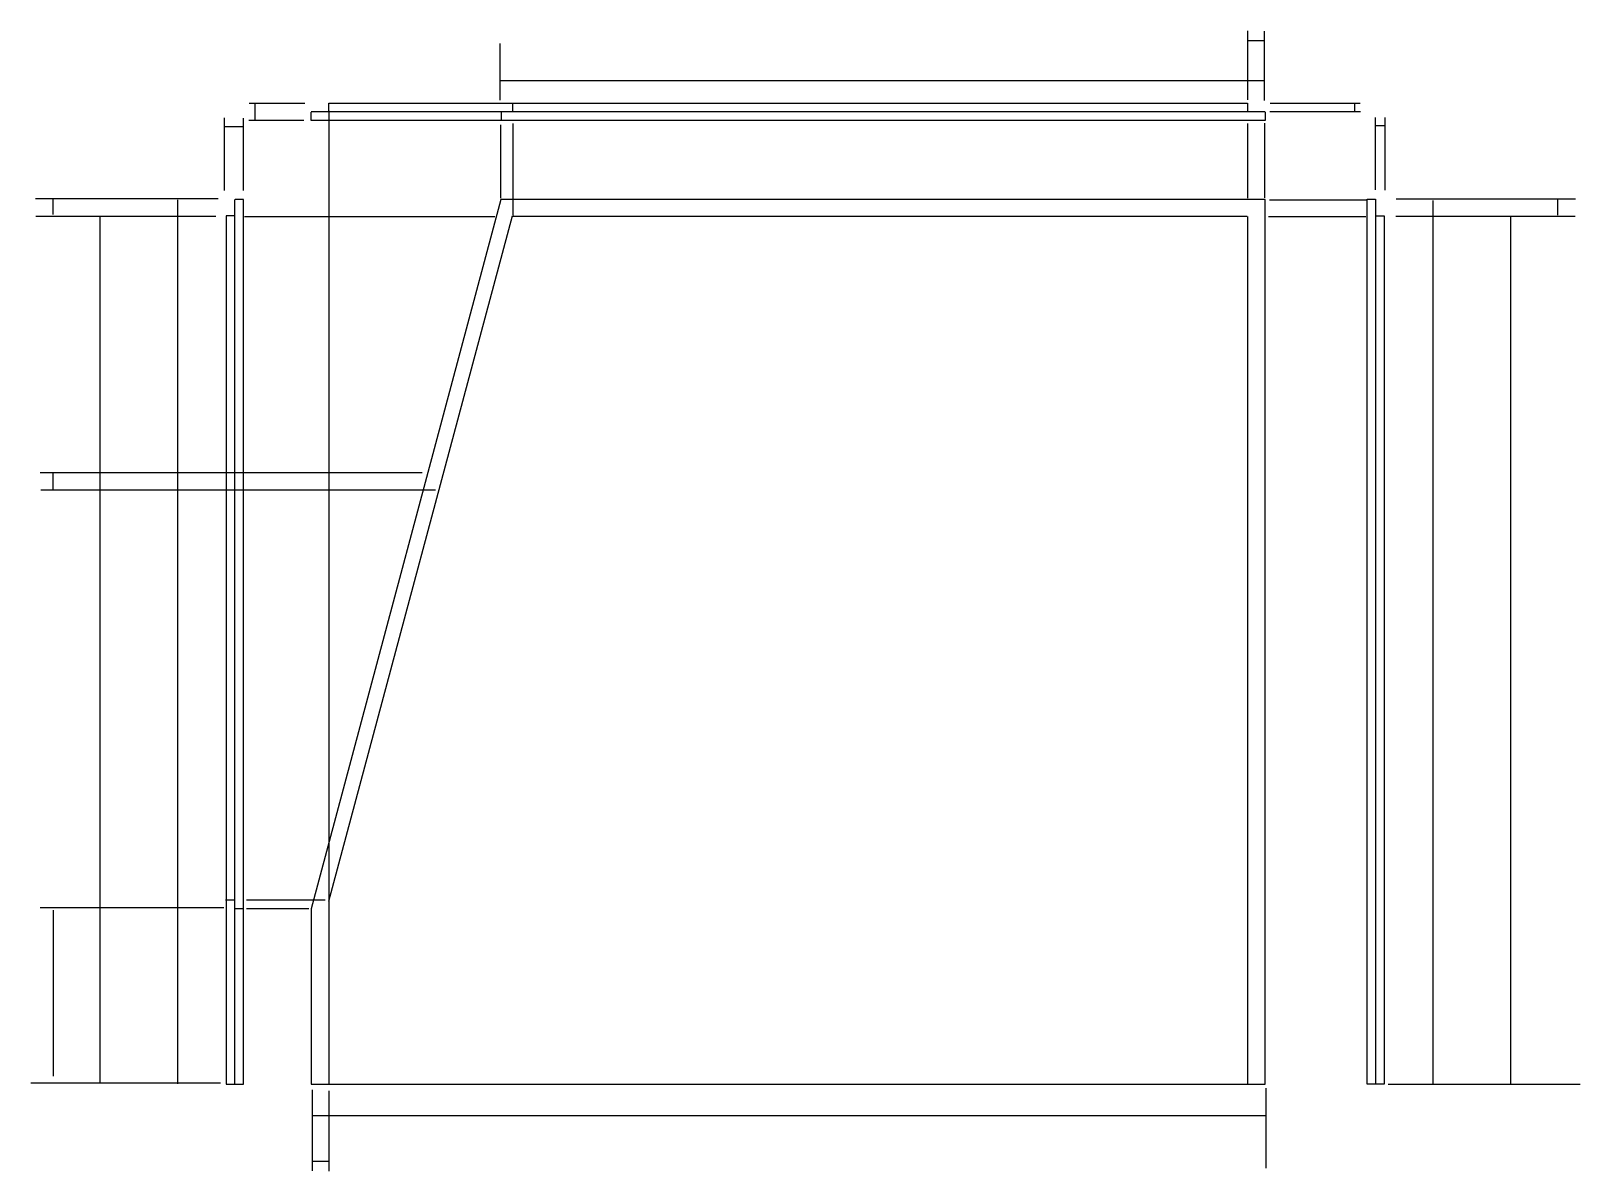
# Model space of a CAD drawing. Extents: x 32 to 815, y 8 to 584.
import ezdxf

# ---------------------------------------------------------------- set-up
doc = ezdxf.new("R2010")
doc.units = 0
doc.layers.add('Layer_1', color=7, linetype='CONTINUOUS')

msp = doc.modelspace()

# ---------------------------------------------------------------- linework, layer by layer
at = {"layer": 'Layer_1', "color": 1}
for points in [[(275.398775, 543.499207), (275.398775, 548.207463)], [(129.592671, 503.771349), (129.592671, 540.48246)], [(139.20943, 503.846981), (139.20943, 540.42658)], [(170.196264, 547.755524), (142.158644, 547.755524)], [(182.400739, 544.038835), (182.400739, 145.572534)], [(269.649598, 539.027026), (269.649598, 543.735283)], [(658.004422, 543.785343), (703.832569, 543.785343), (703.832569, 543.785343)], [(658.185524, 548.018674), (703.704214, 548.018674)], [(711.497527, 504.110131), (711.497527, 540.689738)], [(716.270187, 504.034498), (716.270187, 540.745607)], [(169.771097, 539.243566), (142.030289, 539.243566), (142.030289, 539.243566)], [(269.19903, 537.036487), (269.19903, 500.026982)], [(275.398775, 537.763037), (275.398775, 491.160762)], [(646.717734, 537.763048), (646.717734, 499.897383)], [(655.378711, 537.923161), (655.378711, 500.057491)], [(657.888626, 499.188207), (707.115632, 499.188207)], [(139.853227, 490.63312), (266.379291, 490.63312)], [(657.354012, 490.63312), (706.58099, 490.63312)], [(134.908863, 145.189533), (130.200606, 145.189533)], [(180.578204, 145.189533), (140.734804, 145.189533)], [(139.20945, 140.764672), (134.669708, 140.764672)], [(172.330147, 140.764672), (140.734804, 140.764672)]]:
    msp.add_lwpolyline(points, dxfattribs=at)
at = {"layer": 'Layer_1', "color": 7}
for points in [[(655.719042, 543.457011), (655.719042, 539.243566), (173.418904, 539.243566), (173.418904, 543.457011)], [(655.71834, 543.603344), (173.422714, 543.603344)], [(182.42357, 543.739084), (182.42357, 547.961343), (646.71439, 547.961343), (646.71439, 543.739084)], [(134.713912, 490.980476), (130.491653, 490.980476), (130.491653, 52.075441), (134.995985, 52.091248), (139.20943, 52.091248), (139.20943, 499.330548), (134.995985, 499.330548)], [(134.849653, 52.091908), (134.849653, 499.327015)], [(655.718365, 499.330266), (269.35318, 499.330266), (173.400587, 140.737542), (173.400587, 52.112489), (655.718337, 52.112489), (655.718365, 499.330266)], [(711.659458, 491.017523), (715.881717, 491.017523), (715.881717, 52.112489), (711.377385, 52.128296), (707.16394, 52.128296), (707.16394, 499.367595), (711.377385, 499.367595)], [(711.523717, 52.128955), (711.523717, 499.364062)], [(275.017746, 490.814078), (182.210972, 144.395836)], [(646.630499, 490.63312), (275.398775, 490.63312)], [(646.718722, 490.633125), (646.718722, 52.146567)], [(182.400739, 145.290314), (182.400739, 52.156981)]]:
    msp.add_lwpolyline(points, dxfattribs=at)
at = {"layer": 'Layer_1', "color": 1}
for points, knots in [([(646.975234, 549.584962), (646.975234, 557.76539), (646.975234, 568.95966), (646.975234, 580.584479), (646.975234, 584.02887), (646.975234, 584.459419)], [0, 0, 0, 0, 24.541284, 33.58281, 34.874457, 34.874457, 34.874457, 34.874457]), ([(655.153356, 579.487425), (653.27822, 579.487425), (650.712245, 579.487425), (648.047578, 579.487425), (647.258047, 579.487425), (647.159355, 579.487425)], [0, 0, 0, 0, 5.625408, 7.697927, 7.994001, 7.994001, 7.994001, 7.994001]), ([(655.27934, 549.286856), (655.27934, 557.53069), (655.27934, 568.811725), (655.27934, 580.526646), (655.27934, 583.997734), (655.27934, 584.43162)], [0, 0, 0, 0, 24.7315, 33.843106, 35.144764, 35.144764, 35.144764, 35.144764]), ([(268.965519, 549.517257), (268.965519, 556.226304), (268.965519, 565.407106), (268.965519, 574.941016), (268.965519, 577.765878), (268.965519, 578.118986)], [0, 0, 0, 0, 20.127143, 27.542406, 28.601729, 28.601729, 28.601729, 28.601729]), ([(655.418814, 559.321208), (564.73987, 559.321208), (440.652893, 559.321208), (311.79334, 559.321208), (273.612732, 559.321208), (268.840156, 559.321208)], [0, 0, 0, 0, 272.036834, 372.26093, 386.578658, 386.578658, 386.578658, 386.578658]), ([(145.040641, 547.437629), (145.040641, 545.546788), (145.040641, 542.95932), (145.040641, 540.272335), (145.040641, 539.476192), (145.040641, 539.376674)], [0, 0, 0, 0, 5.672524, 7.762401, 8.060955, 8.060955, 8.060955, 8.060955]), ([(700.822218, 547.70079), (700.822218, 546.792079), (700.822218, 545.54858), (700.822218, 544.257255), (700.822218, 543.87464), (700.822218, 543.826813)], [0, 0, 0, 0, 2.726132, 3.730496, 3.873977, 3.873977, 3.873977, 3.873977]), ([(129.817066, 536.226348), (131.990612, 536.226348), (134.964939, 536.226348), (138.053663, 536.226348), (138.96884, 536.226348), (139.083237, 536.226348)], [0, 0, 0, 0, 6.520639, 8.92298, 9.266171, 9.266171, 9.266171, 9.266171]), ([(716.045792, 536.489498), (714.974102, 536.489498), (713.50758, 536.489498), (711.984652, 536.489498), (711.533414, 536.489498), (711.47701, 536.489498)], [0, 0, 0, 0, 3.215069, 4.399568, 4.568783, 4.568783, 4.568783, 4.568783]), ([(126.38674, 499.650063), (104.755701, 499.650063), (75.155332, 499.650063), (44.416487, 499.650063), (35.308681, 499.650063), (34.170205, 499.650063)], [0, 0, 0, 0, 64.893117, 88.801107, 92.216534, 92.216534, 92.216534, 92.216534]), ([(43.109255, 491.751279), (43.109255, 493.62642), (43.109255, 496.192404), (43.109255, 498.85708), (43.109255, 499.646613), (43.109255, 499.745305)], [0, 0, 0, 0, 5.625426, 7.697951, 7.994026, 7.994026, 7.994026, 7.994026]), ([(106.034171, 52.318892), (106.034171, 157.132224), (106.034171, 300.560994), (106.034171, 449.506255), (106.034171, 493.638185), (106.034171, 499.154676)], [0, 0, 0, 0, 314.439996, 430.286311, 446.835784, 446.835784, 446.835784, 446.835784]), ([(721.877096, 499.541394), (743.132938, 499.541394), (772.21988, 499.541394), (802.425551, 499.541394), (811.375379, 499.541394), (812.494108, 499.541394)], [0, 0, 0, 0, 63.767527, 87.260826, 90.617012, 90.617012, 90.617012, 90.617012]), ([(740.632569, 51.925121), (740.632569, 156.738453), (740.632569, 300.167222), (740.632569, 449.112482), (740.632569, 493.244411), (740.632569, 498.760902)], [0, 0, 0, 0, 314.439994, 430.286308, 446.835781, 446.835781, 446.835781, 446.835781]), ([(803.557485, 491.357508), (803.557485, 493.23265), (803.557485, 495.798634), (803.557485, 498.463309), (803.557485, 499.252843), (803.557485, 499.351534)], [0, 0, 0, 0, 5.625426, 7.697951, 7.994026, 7.994026, 7.994026, 7.994026]), ([(125.363402, 490.758477), (103.993371, 490.758477), (74.75017, 490.758477), (44.382231, 490.758477), (35.384323, 490.758477), (34.259585, 490.758477)], [0, 0, 0, 0, 64.110093, 87.729601, 91.103817, 91.103817, 91.103817, 91.103817]), ([(66.896553, 52.846873), (66.896553, 155.605029), (66.896553, 296.221453), (66.896553, 442.2462), (66.896553, 485.512792), (66.896553, 490.921116)], [0, 0, 0, 0, 308.274467, 421.849271, 438.074243, 438.074243, 438.074243, 438.074243]), ([(721.683266, 490.929151), (742.964185, 490.929151), (772.085442, 490.929151), (802.326748, 490.929151), (811.287135, 490.929151), (812.407183, 490.929151)], [0, 0, 0, 0, 63.842757, 87.363772, 90.723918, 90.723918, 90.723918, 90.723918]), ([(779.770187, 52.453103), (779.770187, 155.211258), (779.770187, 295.827682), (779.770187, 441.85243), (779.770187, 485.119022), (779.770187, 490.527346)], [0, 0, 0, 0, 308.274467, 421.849271, 438.074243, 438.074243, 438.074243, 438.074243]), ([(229.615952, 361.089417), (184.315343, 361.089417), (122.325035, 361.089417), (57.950485, 361.089417), (38.876544, 361.089417), (36.492301, 361.089417)], [0, 0, 0, 0, 135.901828, 185.970923, 193.123651, 193.123651, 193.123651, 193.123651]), ([(43.109255, 352.715311), (43.109255, 354.590453), (43.109255, 357.156438), (43.109255, 359.821114), (43.109255, 360.610648), (43.109255, 360.70934)], [0, 0, 0, 0, 5.625428, 7.697954, 7.994029, 7.994029, 7.994029, 7.994029]), ([(236.28046, 352.286288), (189.49531, 352.286288), (125.473525, 352.286288), (58.989364, 352.286288), (39.290353, 352.286288), (36.827976, 352.286288)], [0, 0, 0, 0, 140.355452, 192.065355, 199.452484, 199.452484, 199.452484, 199.452484]), ([(129.263939, 141.215505), (107.504915, 141.215505), (77.729408, 141.215505), (46.80869, 141.215505), (37.646996, 141.215505), (36.501784, 141.215505)], [0, 0, 0, 0, 65.277072, 89.326519, 92.762155, 92.762155, 92.762155, 92.762155]), ([(43.109255, 140.035427), (43.109255, 120.353827), (43.109255, 93.421112), (43.109255, 65.452522), (43.109255, 57.165533), (43.109255, 56.129659)], [0, 0, 0, 0, 59.044799, 80.798146, 83.905767, 83.905767, 83.905767, 83.905767]), ([(127.701331, 52.52943), (105.218533, 52.52943), (74.452598, 52.52943), (42.503359, 52.52943), (33.036917, 52.52943), (31.853612, 52.52943)], [0, 0, 0, 0, 67.448394, 92.297803, 95.847718, 95.847718, 95.847718, 95.847718]), ([(173.933225, 49.205868), (173.933225, 39.600125), (173.933225, 26.455425), (173.933225, 12.805159), (173.933225, 8.760636), (173.933225, 8.255071)], [0, 0, 0, 0, 28.817228, 39.434101, 40.950797, 40.950797, 40.950797, 40.950797]), ([(182.338114, 48.726175), (182.338114, 39.221282), (182.338114, 26.214586), (182.338114, 12.707633), (182.338114, 8.705572), (182.338114, 8.205315)], [0, 0, 0, 0, 28.514679, 39.020087, 40.52086, 40.52086, 40.52086, 40.52086]), ([(655.97753, 50.141211), (655.97753, 40.636318), (655.97753, 27.629623), (655.97753, 14.122669), (655.97753, 10.120609), (655.97753, 9.620352)], [0, 0, 0, 0, 28.514679, 39.020087, 40.52086, 40.52086, 40.52086, 40.52086]), ([(717.776661, 52.135656), (740.538301, 52.135656), (771.685809, 52.135656), (804.031298, 52.135656), (813.615147, 52.135656), (814.813128, 52.135656)], [0, 0, 0, 0, 68.284921, 93.442523, 97.036467, 97.036467, 97.036467, 97.036467]), ([(655.679926, 36.089675), (542.711032, 36.089675), (388.122018, 36.089675), (227.587273, 36.089675), (180.021422, 36.089675), (174.075691, 36.089675)], [0, 0, 0, 0, 338.906684, 463.767041, 481.604235, 481.604235, 481.604235, 481.604235]), ([(174.159991, 13.179256), (176.035134, 13.179256), (178.601118, 13.179256), (181.265795, 13.179256), (182.055328, 13.179256), (182.15402, 13.179256)], [0, 0, 0, 0, 5.625428, 7.697954, 7.994029, 7.994029, 7.994029, 7.994029])]:
    msp.add_open_spline(points, degree=3, knots=knots, dxfattribs=at)

doc.saveas('drawing.dxf')
